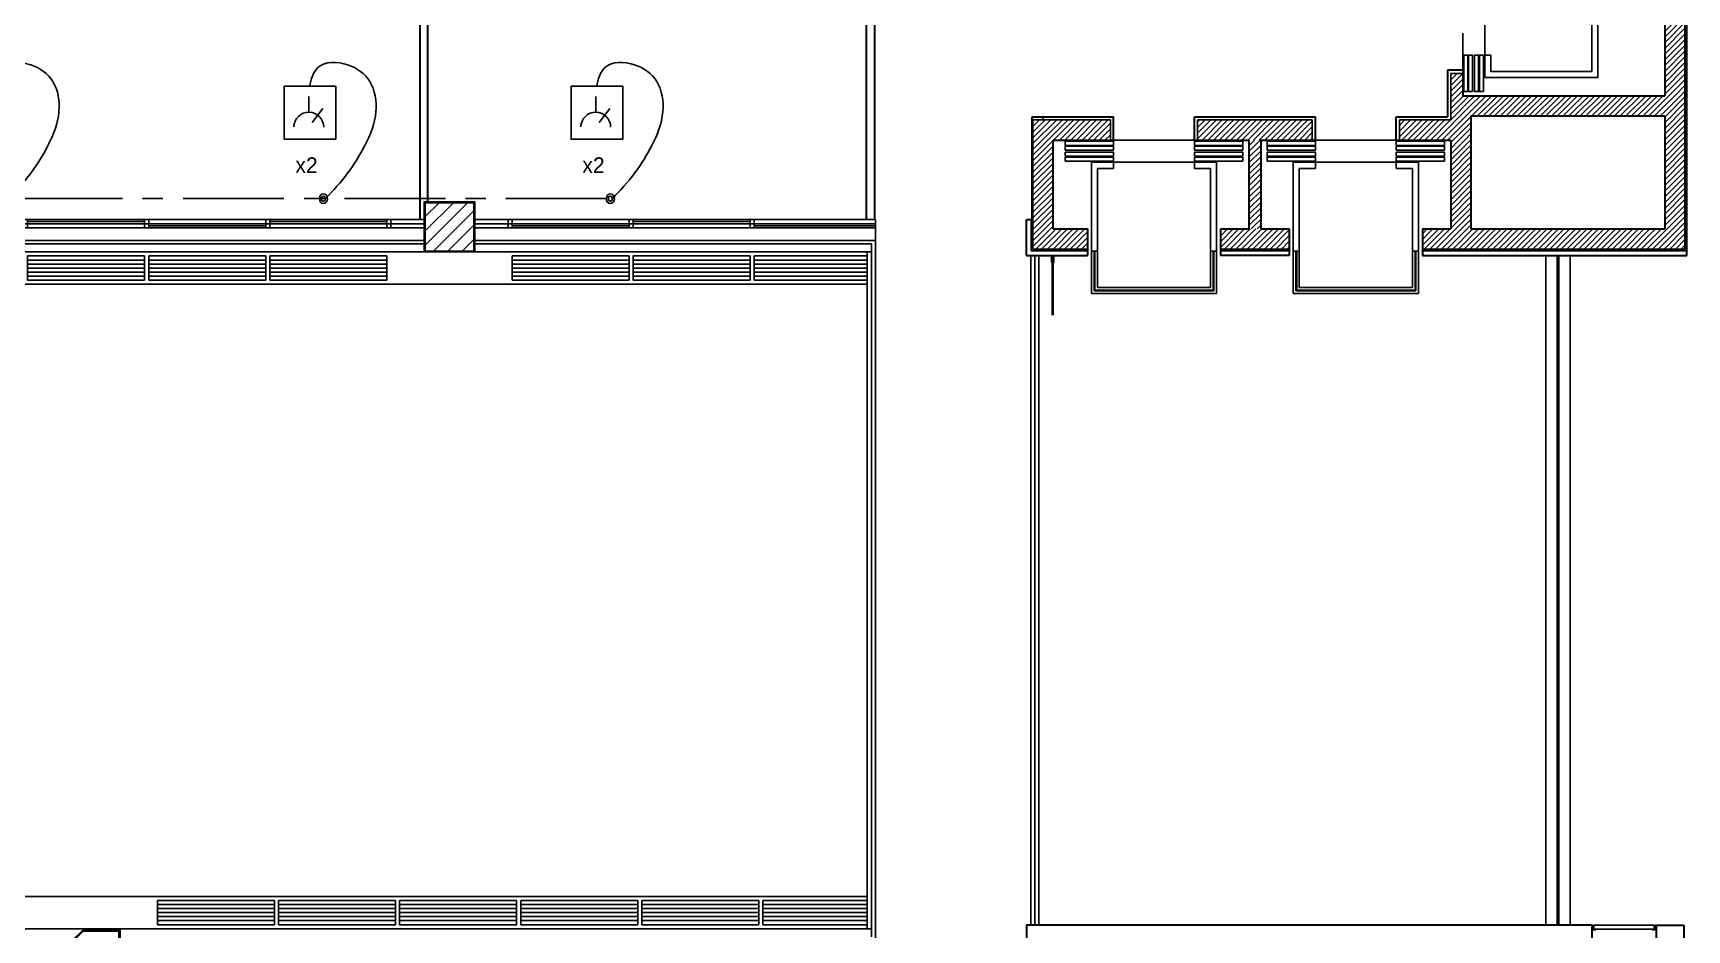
# Model space of a CAD drawing. Extents: x 21.2 to 81.9, y 10.7 to 70.
# Drawn here: x 61.37 to 81.85, y 43.53 to 54.64 of the extents above; entities that cross this region are included whole.
import ezdxf

# ---------------------------------------------------------------- set-up
doc = ezdxf.new("R2010")
doc.units = 0
doc.header["$MEASUREMENT"] = 0
doc.linetypes.add('Center', pattern=[2, 1.25, -0.25, 0.25, -0.25])
for name, color, linetype in [('1st floor plan$0$1F', 15, 'Continuous'), ('1st floor plan$0$1FIN', 15, 'Continuous'), ('1st floor plan$0$2F', 7, 'Continuous'), ('1st floor plan$0$2FIN', 7, 'Continuous'), ('1st floor plan$0$CAIX', 52, 'Continuous'), ('1st floor plan$0$ESTR', 92, 'Continuous'), ('1st floor plan$0$Hatch', 15, 'Continuous'), ('1st floor plan$0$Pillars', 30, 'Continuous'), ('Xref_Plan', 7, 'Continuous')]:
    doc.layers.add(name, color=color, linetype=linetype)
for name, color, linetype, lineweight in [('1st floor plan$0$Interior Walls', 7, 'Continuous', 30), ('1st floor plan$0$Partitions', 7, 'Continuous', 30), ('Connections', 7, 'Continuous', 25), ('Devices', 5, 'Continuous', 25), ('Wiring', 7, 'Continuous', 25)]:
    doc.layers.add(name, color=color, linetype=linetype, lineweight=lineweight)

# ---------------------------------------------------------------- blocks, each defined once
blk = doc.blocks.new('Bola')
at = {"layer": 'Connections', "color": 7, "linetype": 'Continuous', "const_width": 0.2}
blk.add_lwpolyline([(-0.1, 0, 1), (0.1, 0, 1)], format="xyb", close=True, dxfattribs=at)
at = {"layer": 'Connections', "color": 7, "linetype": 'Continuous'}
blk.add_circle((0, 0), 0.2, dxfattribs=at)
blk = doc.blocks.new('R1')
at = {"color": 0, "linetype": 'ByBlock', "lineweight": -2}
for p, q in [((-0.184, 1.07), (-0.184, 1.264)), ((-0.145, 0.944), (-0.013, 1.117))]:
    blk.add_line(p, q, dxfattribs=at)
blk.add_lwpolyline([(-0.491, 1.392), (0.147, 1.392), (0.147, 0.736), (-0.491, 0.736)], close=True, dxfattribs=at)
blk.add_arc((-0.186, 0.886), 0.184, 359.2185, 179.2185, dxfattribs=at)
at = {"color": 0, "linetype": 'ByBlock', "lineweight": -2, "start_tangent": (0.685424, 0.728144), "end_tangent": (-0.106772, -0.994284)}
blk.add_spline([(0.02, -0.001), (0.295, 0.315), (0.508, 0.657), (0.645, 1.076), (0.568, 1.452), (0.295, 1.657), (-0.073, 1.623), (-0.172, 1.392)], degree=3, dxfattribs=at)
at = {"layer": 'Devices', "linetype": 'ByBlock', "lineweight": -2, "xscale": -0.2510903654909363, "yscale": 0.2989553822111439, "zscale": 0.2510903654909365, "rotation": 359.2184524543058}
blk.add_blockref('Bola', (-0.005, 0), dxfattribs=at)
at = {"color": 0, "linetype": 'ByBlock', "lineweight": -2}
blk.add_text('x2', height=0.1944, rotation=359.2185, dxfattribs=at).set_placement((-0.353, 0.32))
blk = doc.blocks.new('*X21')
at = {"color": 0, "linetype": 'ByBlock'}
for p, q in [((1.136, 6.863), (1.329, 7.057)), ((1.136, 6.934), (1.259, 7.057)), ((1.136, 7.005), (1.188, 7.057)), ((1.136, 6.792), (1.386, 7.042)), ((1.136, 6.722), (1.386, 6.972)), ((1.136, 6.651), (1.386, 6.901)), ((1.136, 6.58), (1.386, 6.83)), ((1.136, 6.51), (1.386, 6.76)), ((1.136, 6.439), (1.386, 6.689)), ((1.136, 6.368), (1.386, 6.618)), ((1.136, 6.297), (1.386, 6.547)), ((1.136, 6.227), (1.386, 6.477)), ((1.136, 6.156), (1.386, 6.406)), ((1.136, 6.085), (1.386, 6.335)), ((1.136, 6.015), (1.386, 6.265)), ((1.136, 5.944), (1.386, 6.194)), ((1.136, 5.873), (1.386, 6.123)), ((1.136, 5.803), (1.386, 6.053)), ((1.136, 5.732), (1.386, 5.982)), ((1.136, 5.661), (1.386, 5.911)), ((1.136, 5.59), (1.386, 5.84)), ((1.136, 5.52), (1.386, 5.77)), ((1.136, 5.449), (1.386, 5.699)), ((1.136, 5.378), (1.386, 5.628)), ((1.136, 5.308), (1.386, 5.558)), ((1.136, 5.237), (1.386, 5.487)), ((1.136, 5.166), (1.386, 5.416)), ((1.197, 5.157), (1.386, 5.345)), ((1.268, 5.157), (1.386, 5.275)), ((1.339, 5.157), (1.386, 5.204))]:
    blk.add_line(p, q, dxfattribs=at)
blk = doc.blocks.new('*X23')
at = {"color": 0, "linetype": 'ByBlock'}
for p, q in [((-1.514, 6.264), (-1.271, 6.507)), ((-1.514, 6.334), (-1.342, 6.507)), ((-1.514, 6.405), (-1.413, 6.507)), ((-1.514, 6.476), (-1.483, 6.507)), ((-1.514, 6.193), (-1.264, 6.443)), ((-1.514, 6.122), (-1.264, 6.372)), ((-1.514, 6.052), (-1.264, 6.302)), ((-1.514, 5.981), (-1.264, 6.231)), ((-1.514, 5.91), (-1.264, 6.16)), ((-1.514, 5.84), (-1.264, 6.09)), ((-1.514, 5.769), (-1.264, 6.019)), ((-1.514, 5.698), (-1.264, 5.948)), ((-1.514, 5.627), (-1.264, 5.877)), ((-1.514, 5.557), (-1.264, 5.807)), ((-1.514, 5.486), (-1.264, 5.736)), ((-1.514, 5.415), (-1.264, 5.665)), ((-1.452, 5.407), (-1.264, 5.595)), ((-1.381, 5.407), (-1.264, 5.524)), ((-1.311, 5.407), (-1.264, 5.453))]:
    blk.add_line(p, q, dxfattribs=at)
blk = doc.blocks.new('*X50')
at = {"color": 0}
for p, q in [((53.905, -6.131), (54.117, -6.131)), ((53.955, -6.081), (54.167, -6.081)), ((54.005, -6.031), (54.203, -6.031)), ((54.055, -5.981), (54.153, -5.981)), ((53.705, -6.331), (53.917, -6.331)), ((53.755, -6.281), (53.967, -6.281)), ((53.805, -6.231), (54.017, -6.231)), ((53.855, -6.181), (54.067, -6.181)), ((53.505, -6.531), (53.717, -6.531)), ((53.555, -6.481), (53.767, -6.481)), ((53.605, -6.431), (53.817, -6.431)), ((53.655, -6.381), (53.867, -6.381)), ((53.347, -6.731), (53.382, -6.731)), ((53.355, -6.681), (53.567, -6.681)), ((53.382, -6.731), (53.517, -6.731)), ((53.405, -6.631), (53.617, -6.631)), ((53.455, -6.581), (53.667, -6.581)), ((53.397, -6.781), (53.432, -6.781)), ((53.432, -6.781), (53.467, -6.781))]:
    blk.add_line(p, q, dxfattribs=at)
blk = doc.blocks.new('*X26')
at = {"color": 0, "linetype": 'ByBlock'}
for p, q in [((-6.689, 6.321), (-6.254, 6.757)), ((-6.689, 6.392), (-6.324, 6.757)), ((-6.689, 6.463), (-6.395, 6.757)), ((-6.689, 6.533), (-6.466, 6.757)), ((-6.689, 6.604), (-6.537, 6.757)), ((-6.689, 6.675), (-6.607, 6.757)), ((-6.689, 6.746), (-6.678, 6.757)), ((-6.433, 6.507), (-6.183, 6.757)), ((-6.362, 6.507), (-6.112, 6.757)), ((-6.292, 6.507), (-6.042, 6.757)), ((-6.221, 6.507), (-5.971, 6.757)), ((-6.15, 6.507), (-5.9, 6.757)), ((-6.08, 6.507), (-5.83, 6.757)), ((-6.009, 6.507), (-5.759, 6.757)), ((-5.938, 6.507), (-5.729, 6.716)), ((-5.867, 6.507), (-5.729, 6.645)), ((-5.797, 6.507), (-5.729, 6.574)), ((-4.649, 6.523), (-4.415, 6.757)), ((-4.649, 6.594), (-4.486, 6.757)), ((-4.649, 6.664), (-4.557, 6.757)), ((-4.649, 6.735), (-4.627, 6.757)), ((-4.595, 6.507), (-4.345, 6.757)), ((-4.524, 6.507), (-4.274, 6.757)), ((-4.453, 6.507), (-4.203, 6.757)), ((-4.382, 6.507), (-4.132, 6.757)), ((-4.312, 6.507), (-4.062, 6.757)), ((-4.241, 6.507), (-3.991, 6.757)), ((-4.17, 6.507), (-3.92, 6.757)), ((-4.1, 6.507), (-3.85, 6.757)), ((-4.029, 6.507), (-3.779, 6.757)), ((-3.958, 6.507), (-3.708, 6.757)), ((-3.887, 6.507), (-3.637, 6.757)), ((-3.817, 6.507), (-3.567, 6.757)), ((-3.746, 6.507), (-3.496, 6.757)), ((-3.675, 6.507), (-3.425, 6.757)), ((-3.605, 6.507), (-3.355, 6.757)), ((-3.534, 6.507), (-3.284, 6.757)), ((-3.463, 6.507), (-3.229, 6.741)), ((-3.392, 6.507), (-3.229, 6.67)), ((-3.322, 6.507), (-3.229, 6.599)), ((-6.689, 6.251), (-6.439, 6.501)), ((-6.689, 6.18), (-6.439, 6.43)), ((-6.689, 6.109), (-6.439, 6.359)), ((-3.251, 6.507), (-3.229, 6.529)), ((-6.689, 6.039), (-6.439, 6.289)), ((-6.689, 5.968), (-6.439, 6.218)), ((-6.689, 5.897), (-6.439, 6.147)), ((-6.689, 5.826), (-6.439, 6.076)), ((-6.689, 5.756), (-6.439, 6.006)), ((-6.689, 5.685), (-6.439, 5.935)), ((-6.689, 5.614), (-6.439, 5.864)), ((-6.689, 5.544), (-6.439, 5.794)), ((-6.689, 5.473), (-6.439, 5.723)), ((-6.689, 5.402), (-6.439, 5.652)), ((-6.689, 5.331), (-6.439, 5.581)), ((-6.689, 5.261), (-6.439, 5.511)), ((-6.689, 5.19), (-6.439, 5.44)), ((-6.652, 5.157), (-6.402, 5.407)), ((-6.581, 5.157), (-6.331, 5.407)), ((-6.51, 5.157), (-6.26, 5.407)), ((-6.44, 5.157), (-6.19, 5.407)), ((-6.369, 5.157), (-6.119, 5.407)), ((-6.298, 5.157), (-6.048, 5.407)), ((-6.227, 5.157), (-6.014, 5.37)), ((-4.364, 5.394), (-4.351, 5.407)), ((-4.364, 5.323), (-4.28, 5.407)), ((-4.364, 5.252), (-4.21, 5.407)), ((-4.364, 5.182), (-4.139, 5.407)), ((-4.318, 5.157), (-4.068, 5.407)), ((-4.248, 5.157), (-3.998, 5.407)), ((-4.177, 5.157), (-3.927, 5.407)), ((-4.106, 5.157), (-3.856, 5.407)), ((-4.035, 5.157), (-3.785, 5.407)), ((-3.965, 5.157), (-3.715, 5.407)), ((-3.894, 5.157), (-3.644, 5.407)), ((-3.823, 5.157), (-3.573, 5.407)), ((-3.753, 5.157), (-3.514, 5.395)), ((-6.157, 5.157), (-6.014, 5.299)), ((-6.086, 5.157), (-6.014, 5.229)), ((-6.015, 5.157), (-6.014, 5.158)), ((-3.682, 5.157), (-3.514, 5.324)), ((-3.611, 5.157), (-3.514, 5.254)), ((-3.54, 5.157), (-3.514, 5.183))]:
    blk.add_line(p, q, dxfattribs=at)
blk = doc.blocks.new('1st floor plan$0$P4')
at = {"layer": '1st floor plan$0$Hatch'}
h = blk.add_hatch(dxfattribs=at)
h.set_pattern_fill('ANSI31', color=256, angle=45, style=0)
h.set_pattern_definition([(90, (-42.26722, -42.72792), (-0.125, 3e-17), [])])
h.paths.add_polyline_path([(0.424, 0), (0.124, 0.3), (-0.3, 0.3), (-0.3, 0), (-0.3, -0.124), (-0.124, -0.3), (0, -0.424), (0.212, -0.212)])
at = {"layer": '1st floor plan$0$Partitions'}
blk.add_lwpolyline([(-0.31, -0.128), (-0.31, 0), (-0.31, 0.31), (0.129, 0.31), (0.438, 0), (0.219, -0.219), (0, -0.438), (-0.131, -0.307)], close=True, dxfattribs=at)
at = {"layer": '1st floor plan$0$Pillars'}
blk.add_lwpolyline([(-0.3, -0.124), (-0.3, 0), (-0.3, 0.3), (0.124, 0.3), (0.424, 0), (0.212, -0.212), (0, -0.424), (-0.124, -0.3)], close=True, dxfattribs=at)
blk = doc.blocks.new('1st floor plan$0$J3')
at = {"color": 0}
for p, q in [((0, 0.4), (-6.88, 0.4)), ((0, 0.35), (-6.88, 0.35)), ((0, 0.3), (-6.88, 0.3)), ((-6.465, 0.3), (-6.465, 0.4)), ((-6.415, 0.3), (-6.415, 0.4)), ((-4.965, 0.3), (-4.965, 0.4)), ((-4.915, 0.3), (-4.915, 0.4)), ((-3.465, 0.3), (-3.465, 0.4)), ((-3.415, 0.3), (-3.415, 0.4)), ((-1.965, 0.3), (-1.965, 0.4)), ((-1.915, 0.3), (-1.915, 0.4)), ((-0.465, 0.3), (-0.465, 0.4)), ((-0.415, 0.3), (-0.415, 0.4))]:
    blk.add_line(p, q, dxfattribs=at)
at = {"color": 15}
for p, q in [((-4.965, 0.325), (-6.415, 0.325)), ((-3.465, 0.375), (-4.915, 0.375)), ((-1.965, 0.325), (-3.415, 0.325)), ((-0.465, 0.375), (-1.915, 0.375))]:
    blk.add_line(p, q, dxfattribs=at)
at = {"layer": '1st floor plan$0$1F'}
for p, q in [((-6.415, -0.05), (-6.415, -0.35)), ((-4.965, -0.05), (-6.415, -0.05)), ((-4.965, -0.1), (-6.415, -0.1)), ((-4.965, -0.15), (-6.415, -0.15)), ((-4.965, -0.2), (-6.415, -0.2)), ((-4.965, -0.05), (-4.965, -0.35)), ((-3.465, -0.05), (-4.915, -0.05)), ((-4.915, -0.05), (-4.915, -0.35)), ((-3.465, -0.1), (-4.915, -0.1)), ((-3.465, -0.15), (-4.915, -0.15)), ((-3.465, -0.2), (-4.915, -0.2)), ((-3.465, -0.05), (-3.465, -0.35)), ((-1.965, -0.05), (-3.415, -0.05)), ((-3.415, -0.05), (-3.415, -0.35)), ((-1.965, -0.1), (-3.415, -0.1)), ((-1.965, -0.15), (-3.415, -0.15)), ((-1.965, -0.2), (-3.415, -0.2)), ((-1.965, -0.05), (-1.965, -0.35)), ((-0.465, -0.05), (-1.915, -0.05)), ((-1.915, -0.05), (-1.915, -0.35)), ((-0.465, -0.1), (-1.915, -0.1)), ((-0.465, -0.15), (-1.915, -0.15)), ((-0.465, -0.2), (-1.915, -0.2)), ((-0.465, -0.05), (-0.465, -0.35)), ((-4.965, -0.25), (-6.415, -0.25)), ((-4.965, -0.3), (-6.415, -0.3)), ((-6.415, -0.35), (-4.965, -0.35)), ((-3.465, -0.25), (-4.915, -0.25)), ((-3.465, -0.3), (-4.915, -0.3)), ((-4.915, -0.35), (-3.465, -0.35)), ((-1.965, -0.25), (-3.415, -0.25)), ((-1.965, -0.3), (-3.415, -0.3)), ((-3.415, -0.35), (-1.965, -0.35)), ((-0.465, -0.25), (-1.915, -0.25)), ((-0.465, -0.3), (-1.915, -0.3)), ((-1.915, -0.35), (-0.465, -0.35))]:
    blk.add_line(p, q, dxfattribs=at)
at = {"layer": '1st floor plan$0$2F'}
for p, q in [((0, 0.14), (-6.88, 0.14)), ((0, 0.1), (-6.88, 0.1)), ((0, 0), (-6.88, 0))]:
    blk.add_line(p, q, dxfattribs=at)
blk = doc.blocks.new('1st floor plan$0$P2')
at = {"layer": '1st floor plan$0$Hatch'}
h = blk.add_hatch(dxfattribs=at)
h.set_pattern_fill('ANSI31', color=256, style=0)
h.set_pattern_definition([(45, (-41.75321, -29.09718), (-0.08838835, 0.08838835), [])])
h.paths.add_polyline_path([(-0.3, 0.3), (-0.3, -0.3), (0.3, -0.3), (0.3, 0.3)])
at = {"layer": '1st floor plan$0$Pillars'}
blk.add_lwpolyline([(-0.3, -0.3), (0.3, -0.3), (0.3, 0.3), (-0.3, 0.3)], close=True, dxfattribs=at)
blk = doc.blocks.new('1st floor plan$0$P5')
at = {"layer": '1st floor plan$0$Partitions'}
blk.add_lwpolyline([(-0.31, -0.31), (-0.31, 0.31), (0.31, 0.31), (0.31, -0.31)], close=True, dxfattribs=at)
at = {"layer": '1st floor plan$0$Interior Walls'}
blk.add_blockref('1st floor plan$0$P2', (0, 0), dxfattribs=at)
blk = doc.blocks.new('*X22')
at = {"color": 0, "linetype": 'ByBlock'}
for p, q in [((-1.864, 5.207), (-1.664, 5.407)), ((-1.864, 5.277), (-1.735, 5.407)), ((-1.864, 5.348), (-1.805, 5.407)), ((-1.843, 5.157), (-1.593, 5.407)), ((-1.773, 5.157), (-1.523, 5.407)), ((-1.702, 5.157), (-1.452, 5.407)), ((-1.631, 5.157), (-1.381, 5.407)), ((-1.561, 5.157), (-1.311, 5.407)), ((-1.49, 5.157), (-1.24, 5.407)), ((-1.419, 5.157), (-1.169, 5.407)), ((-1.348, 5.157), (-1.098, 5.407)), ((-1.278, 5.157), (-1.028, 5.407)), ((-1.207, 5.157), (-0.957, 5.407)), ((-1.136, 5.157), (-0.886, 5.407)), ((-1.066, 5.157), (-0.816, 5.407)), ((-0.995, 5.157), (-0.745, 5.407)), ((-0.924, 5.157), (-0.674, 5.407)), ((-0.853, 5.157), (-0.603, 5.407)), ((-0.783, 5.157), (-0.533, 5.407)), ((-0.712, 5.157), (-0.462, 5.407)), ((-0.641, 5.157), (-0.391, 5.407)), ((-0.571, 5.157), (-0.321, 5.407)), ((-0.5, 5.157), (-0.25, 5.407)), ((-0.429, 5.157), (-0.179, 5.407)), ((-0.358, 5.157), (-0.108, 5.407)), ((-0.288, 5.157), (-0.038, 5.407)), ((-0.217, 5.157), (0.033, 5.407)), ((-0.146, 5.157), (0.104, 5.407)), ((-0.076, 5.157), (0.174, 5.407)), ((-0.005, 5.157), (0.245, 5.407)), ((0.066, 5.157), (0.316, 5.407)), ((0.137, 5.157), (0.387, 5.407)), ((0.207, 5.157), (0.457, 5.407)), ((0.278, 5.157), (0.528, 5.407)), ((0.349, 5.157), (0.599, 5.407)), ((0.419, 5.157), (0.669, 5.407)), ((0.49, 5.157), (0.74, 5.407)), ((0.561, 5.157), (0.811, 5.407)), ((0.632, 5.157), (0.882, 5.407)), ((0.702, 5.157), (0.952, 5.407)), ((0.773, 5.157), (1.023, 5.407)), ((0.844, 5.157), (1.094, 5.407)), ((0.914, 5.157), (1.136, 5.378)), ((0.985, 5.157), (1.136, 5.308)), ((1.056, 5.157), (1.136, 5.237)), ((1.126, 5.157), (1.136, 5.166))]:
    blk.add_line(p, q, dxfattribs=at)
blk = doc.blocks.new('*X25')
at = {"color": 0, "linetype": 'ByBlock'}
for p, q in [((-1.264, 6.867), (-1.075, 7.057)), ((-1.264, 6.938), (-1.145, 7.057)), ((-1.264, 7.009), (-1.216, 7.057)), ((-1.254, 6.807), (-1.004, 7.057)), ((-1.183, 6.807), (-0.933, 7.057)), ((-1.113, 6.807), (-0.863, 7.057)), ((-1.042, 6.807), (-0.792, 7.057)), ((-0.971, 6.807), (-0.721, 7.057)), ((-0.9, 6.807), (-0.65, 7.057)), ((-0.83, 6.807), (-0.58, 7.057)), ((-0.759, 6.807), (-0.509, 7.057)), ((-0.688, 6.807), (-0.438, 7.057)), ((-0.618, 6.807), (-0.368, 7.057)), ((-0.547, 6.807), (-0.297, 7.057)), ((-0.476, 6.807), (-0.226, 7.057)), ((-0.405, 6.807), (-0.155, 7.057)), ((-0.335, 6.807), (-0.085, 7.057)), ((-0.264, 6.807), (-0.014, 7.057)), ((-0.193, 6.807), (0.057, 7.057)), ((-0.123, 6.807), (0.127, 7.057)), ((-0.052, 6.807), (0.198, 7.057)), ((0.019, 6.807), (0.269, 7.057)), ((0.089, 6.807), (0.339, 7.057)), ((0.16, 6.807), (0.41, 7.057)), ((0.231, 6.807), (0.481, 7.057)), ((0.302, 6.807), (0.552, 7.057)), ((0.372, 6.807), (0.622, 7.057)), ((0.443, 6.807), (0.693, 7.057)), ((0.514, 6.807), (0.764, 7.057)), ((0.584, 6.807), (0.834, 7.057)), ((0.655, 6.807), (0.905, 7.057)), ((0.726, 6.807), (0.976, 7.057)), ((0.797, 6.807), (1.047, 7.057)), ((0.867, 6.807), (1.117, 7.057)), ((0.938, 6.807), (1.136, 7.005)), ((1.009, 6.807), (1.136, 6.934)), ((1.079, 6.807), (1.136, 6.863))]:
    blk.add_line(p, q, dxfattribs=at)
blk = doc.blocks.new('*X24')
at = {"color": 0, "linetype": 'ByBlock'}
for p, q in [((-1.514, 7.183), (-1.365, 7.332)), ((-1.514, 7.254), (-1.436, 7.332)), ((-1.514, 7.324), (-1.507, 7.332)), ((-1.514, 7.112), (-1.364, 7.262)), ((-1.514, 7.042), (-1.364, 7.192)), ((-1.514, 6.971), (-1.364, 7.121)), ((-1.514, 6.9), (-1.358, 7.057)), ((-1.514, 6.829), (-1.287, 7.057)), ((-1.514, 6.759), (-1.264, 7.009)), ((-1.695, 6.507), (-1.264, 6.938)), ((-1.625, 6.507), (-1.264, 6.867)), ((-1.554, 6.507), (-1.264, 6.797)), ((-2.149, 6.548), (-1.94, 6.757)), ((-2.149, 6.619), (-2.011, 6.757)), ((-2.149, 6.689), (-2.082, 6.757)), ((-2.12, 6.507), (-1.87, 6.757)), ((-2.049, 6.507), (-1.799, 6.757)), ((-1.978, 6.507), (-1.728, 6.757)), ((-1.908, 6.507), (-1.658, 6.757)), ((-1.837, 6.507), (-1.587, 6.757)), ((-1.766, 6.507), (-1.516, 6.757)), ((-1.483, 6.507), (-1.264, 6.726)), ((-1.413, 6.507), (-1.264, 6.655)), ((-1.342, 6.507), (-1.264, 6.584)), ((-1.271, 6.507), (-1.264, 6.514))]:
    blk.add_line(p, q, dxfattribs=at)
blk = doc.blocks.new('*X20')
at = {"color": 0, "linetype": 'ByBlock'}
for p, q in [((1.136, 8.914), (1.339, 9.117)), ((1.136, 8.984), (1.268, 9.117)), ((1.136, 9.055), (1.197, 9.117)), ((1.136, 8.843), (1.386, 9.093)), ((1.136, 8.772), (1.386, 9.022)), ((1.136, 8.702), (1.386, 8.952)), ((1.136, 8.631), (1.386, 8.881)), ((1.136, 8.56), (1.386, 8.81)), ((1.136, 8.49), (1.386, 8.74)), ((1.136, 8.419), (1.386, 8.669)), ((1.136, 8.348), (1.386, 8.598)), ((1.136, 8.277), (1.386, 8.527)), ((1.136, 8.207), (1.386, 8.457)), ((1.136, 8.136), (1.386, 8.386)), ((1.136, 8.065), (1.386, 8.315)), ((1.136, 7.995), (1.386, 8.245)), ((1.136, 7.924), (1.386, 8.174)), ((1.136, 7.853), (1.386, 8.103)), ((1.136, 7.782), (1.386, 8.032)), ((1.136, 7.712), (1.386, 7.962)), ((1.136, 7.641), (1.386, 7.891)), ((1.136, 7.57), (1.386, 7.82)), ((1.136, 7.5), (1.386, 7.75)), ((1.136, 7.429), (1.386, 7.679)), ((1.136, 7.358), (1.386, 7.608)), ((1.136, 7.287), (1.386, 7.537)), ((1.136, 7.217), (1.386, 7.467)), ((1.136, 7.146), (1.386, 7.396)), ((1.136, 7.075), (1.386, 7.325)), ((1.188, 7.057), (1.386, 7.255)), ((1.259, 7.057), (1.386, 7.184)), ((1.329, 7.057), (1.386, 7.113))]:
    blk.add_line(p, q, dxfattribs=at)
blk = doc.blocks.new('1st floor plan')
at = {"layer": '1st floor plan$0$1F'}
for p, q in [((36.326, 43.947), (71.701, 43.947)), ((64.358, 43.897), (62.908, 43.897)), ((62.908, 43.597), (62.908, 43.897)), ((62.908, 43.847), (64.358, 43.847)), ((64.358, 43.597), (64.358, 43.897)), ((65.858, 43.897), (64.408, 43.897)), ((64.408, 43.597), (64.408, 43.897)), ((64.408, 43.847), (65.858, 43.847)), ((65.858, 43.597), (65.858, 43.897)), ((67.358, 43.897), (65.908, 43.897)), ((65.908, 43.597), (65.908, 43.897)), ((65.908, 43.847), (67.358, 43.847)), ((67.358, 43.597), (67.358, 43.897)), ((68.858, 43.897), (67.408, 43.897)), ((67.408, 43.597), (67.408, 43.897)), ((67.408, 43.847), (68.858, 43.847)), ((68.858, 43.597), (68.858, 43.897)), ((70.358, 43.897), (68.908, 43.897)), ((68.908, 43.597), (68.908, 43.897)), ((68.908, 43.847), (70.358, 43.847)), ((70.358, 43.597), (70.358, 43.897)), ((71.701, 43.897), (70.408, 43.897)), ((70.408, 43.597), (70.408, 43.897)), ((70.408, 43.847), (71.701, 43.847)), ((62.908, 43.797), (64.358, 43.797)), ((62.908, 43.747), (64.358, 43.747)), ((62.908, 43.697), (64.358, 43.697)), ((62.908, 43.647), (64.358, 43.647)), ((64.408, 43.797), (65.858, 43.797)), ((64.408, 43.747), (65.858, 43.747)), ((64.408, 43.697), (65.858, 43.697)), ((64.408, 43.647), (65.858, 43.647)), ((65.908, 43.797), (67.358, 43.797)), ((65.908, 43.747), (67.358, 43.747)), ((65.908, 43.697), (67.358, 43.697)), ((65.908, 43.647), (67.358, 43.647)), ((67.408, 43.797), (68.858, 43.797)), ((67.408, 43.747), (68.858, 43.747)), ((67.408, 43.697), (68.858, 43.697)), ((67.408, 43.647), (68.858, 43.647)), ((68.908, 43.797), (70.358, 43.797)), ((68.908, 43.747), (70.358, 43.747)), ((68.908, 43.697), (70.358, 43.697)), ((68.908, 43.647), (70.358, 43.647)), ((70.408, 43.797), (71.701, 43.797)), ((70.408, 43.747), (71.701, 43.747)), ((70.408, 43.697), (71.701, 43.697)), ((70.408, 43.647), (71.701, 43.647)), ((41.048, 43.547), (62.005, 43.547)), ((62.908, 43.597), (64.358, 43.597)), ((64.408, 43.597), (65.858, 43.597)), ((65.908, 43.597), (67.358, 43.597)), ((67.408, 43.597), (68.858, 43.597)), ((68.908, 43.597), (70.358, 43.597)), ((70.408, 43.597), (71.701, 43.597))]:
    blk.add_line(p, q, dxfattribs=at)
at = {"layer": '1st floor plan$0$1FIN'}
for p, q in [((74.151, 53.247), (74.151, 53.297)), ((74.151, 53.297), (74.751, 53.297)), ((74.751, 53.297), (74.751, 53.247)), ((75.751, 53.297), (75.751, 53.247)), ((76.351, 53.297), (75.751, 53.297)), ((76.351, 53.247), (76.351, 53.297)), ((76.651, 53.247), (76.651, 53.297)), ((76.651, 53.297), (77.251, 53.297)), ((77.251, 53.297), (77.251, 53.247)), ((78.251, 53.297), (78.251, 53.247)), ((78.851, 53.297), (78.251, 53.297)), ((78.851, 53.247), (78.851, 53.297)), ((74.751, 53.247), (74.151, 53.247)), ((74.151, 53.187), (74.151, 53.237)), ((74.151, 53.237), (74.751, 53.237)), ((74.751, 53.187), (74.151, 53.187)), ((74.151, 53.112), (74.151, 53.162)), ((74.151, 53.162), (74.751, 53.162)), ((74.751, 53.112), (74.151, 53.112)), ((74.151, 53.052), (74.151, 53.102)), ((74.151, 53.102), (74.751, 53.102)), ((74.751, 53.052), (74.151, 53.052)), ((74.751, 53.237), (74.751, 53.187)), ((74.751, 53.162), (74.751, 53.112)), ((74.751, 53.102), (74.751, 53.052)), ((75.751, 53.247), (76.351, 53.247)), ((75.751, 53.237), (75.751, 53.187)), ((76.351, 53.237), (75.751, 53.237)), ((75.751, 53.187), (76.351, 53.187)), ((75.751, 53.162), (75.751, 53.112)), ((76.351, 53.162), (75.751, 53.162)), ((75.751, 53.112), (76.351, 53.112)), ((75.751, 53.102), (75.751, 53.052)), ((76.351, 53.102), (75.751, 53.102)), ((75.751, 53.052), (76.351, 53.052)), ((76.351, 53.187), (76.351, 53.237)), ((76.351, 53.112), (76.351, 53.162)), ((76.351, 53.052), (76.351, 53.102)), ((77.251, 53.247), (76.651, 53.247)), ((76.651, 53.237), (77.251, 53.237)), ((76.651, 53.187), (76.651, 53.237)), ((77.251, 53.187), (76.651, 53.187)), ((76.651, 53.162), (77.251, 53.162)), ((76.651, 53.112), (76.651, 53.162)), ((77.251, 53.112), (76.651, 53.112)), ((76.651, 53.102), (77.251, 53.102)), ((76.651, 53.052), (76.651, 53.102)), ((77.251, 53.052), (76.651, 53.052)), ((77.251, 53.237), (77.251, 53.187)), ((77.251, 53.162), (77.251, 53.112)), ((77.251, 53.102), (77.251, 53.052)), ((78.251, 53.247), (78.851, 53.247)), ((78.251, 53.237), (78.251, 53.187)), ((78.851, 53.237), (78.251, 53.237)), ((78.251, 53.187), (78.851, 53.187)), ((78.251, 53.162), (78.251, 53.112)), ((78.851, 53.162), (78.251, 53.162)), ((78.251, 53.112), (78.851, 53.112)), ((78.251, 53.102), (78.251, 53.052)), ((78.851, 53.102), (78.251, 53.102)), ((78.251, 53.052), (78.851, 53.052)), ((78.851, 53.187), (78.851, 53.237)), ((78.851, 53.112), (78.851, 53.162)), ((78.851, 53.052), (78.851, 53.102)), ((68.751, 51.877), (67.301, 51.877)), ((67.301, 51.877), (67.301, 51.577)), ((68.751, 51.827), (67.301, 51.827)), ((68.751, 51.877), (68.751, 51.577)), ((70.251, 51.877), (68.801, 51.877)), ((68.801, 51.877), (68.801, 51.577)), ((70.251, 51.827), (68.801, 51.827)), ((70.251, 51.877), (70.251, 51.577)), ((71.701, 51.877), (70.301, 51.877)), ((70.301, 51.877), (70.301, 51.577)), ((71.701, 51.827), (70.301, 51.827)), ((74.509, 51.445), (74.509, 51.937)), ((74.519, 51.455), (74.519, 51.937)), ((75.984, 51.937), (75.984, 51.455)), ((75.994, 51.937), (75.994, 51.445)), ((77.009, 51.445), (77.009, 51.937)), ((77.019, 51.455), (77.019, 51.937)), ((78.484, 51.937), (78.484, 51.455)), ((78.494, 51.937), (78.494, 51.445)), ((68.751, 51.777), (67.301, 51.777)), ((68.751, 51.727), (67.301, 51.727)), ((68.751, 51.677), (67.301, 51.677)), ((68.751, 51.627), (67.301, 51.627)), ((70.251, 51.777), (68.801, 51.777)), ((70.251, 51.727), (68.801, 51.727)), ((70.251, 51.677), (68.801, 51.677)), ((70.251, 51.627), (68.801, 51.627)), ((71.701, 51.777), (70.301, 51.777)), ((71.701, 51.727), (70.301, 51.727)), ((71.701, 51.677), (70.301, 51.677)), ((71.701, 51.627), (70.301, 51.627)), ((67.301, 51.577), (68.751, 51.577)), ((68.801, 51.577), (70.251, 51.577)), ((70.301, 51.577), (71.701, 51.577)), ((75.994, 51.445), (74.509, 51.445)), ((75.984, 51.455), (74.519, 51.455)), ((78.494, 51.445), (77.009, 51.445)), ((78.484, 51.455), (77.019, 51.455)), ((80.677, 43.532), (80.677, 43.592)), ((80.687, 43.592), (80.677, 43.592)), ((80.677, 43.532), (80.722, 43.532)), ((80.687, 43.542), (80.687, 43.592)), ((80.687, 43.542), (80.722, 43.542)), ((81.447, 43.592), (80.697, 43.592)), ((80.697, 43.542), (80.697, 43.592)), ((80.722, 43.532), (80.722, 43.542)), ((81.422, 43.542), (80.722, 43.542)), ((81.422, 43.532), (81.422, 43.542)), ((81.457, 43.542), (81.422, 43.542)), ((81.467, 43.532), (81.422, 43.532)), ((81.447, 43.542), (81.447, 43.592)), ((81.457, 43.592), (81.467, 43.592)), ((81.457, 43.542), (81.457, 43.592)), ((81.467, 43.532), (81.467, 43.592))]:
    blk.add_line(p, q, dxfattribs=at)
at = {"layer": '1st floor plan$0$2F'}
for p, q in [((36.326, 51.527), (71.701, 51.527)), ((62.443, 43.547), (71.751, 43.547))]:
    blk.add_line(p, q, dxfattribs=at)
at = {"layer": '1st floor plan$0$2FIN'}
for p, q in [((79.076, 54.177), (79.076, 54.637)), ((73.751, 53.562), (73.741, 53.562)), ((73.876, 53.562), (73.876, 53.602)), ((74.751, 53.312), (75.751, 53.312)), ((78.251, 53.312), (77.251, 53.312)), ((74.476, 53.037), (76.026, 53.037)), ((74.476, 51.412), (74.476, 53.037)), ((74.551, 52.962), (74.751, 52.962)), ((74.551, 51.487), (74.551, 52.962)), ((74.751, 53.037), (74.751, 52.962)), ((75.751, 53.037), (75.751, 52.962)), ((75.751, 52.962), (75.951, 52.962)), ((75.951, 52.962), (75.951, 51.487)), ((76.026, 53.037), (76.026, 51.412)), ((76.976, 53.037), (78.526, 53.037)), ((76.976, 51.412), (76.976, 53.037)), ((77.051, 51.487), (77.051, 52.962)), ((77.051, 52.962), (77.251, 52.962)), ((77.251, 53.037), (77.251, 52.962)), ((78.251, 53.037), (78.251, 52.962)), ((78.251, 52.962), (78.451, 52.962)), ((78.451, 52.962), (78.451, 51.487)), ((78.526, 53.037), (78.526, 51.412)), ((73.731, 51.942), (73.731, 52.327)), ((73.731, 52.317), (73.751, 52.317)), ((73.741, 52.327), (73.751, 52.327)), ((71.801, 52.067), (66.836, 52.067)), ((71.751, 52.027), (66.836, 52.027)), ((71.751, 52.027), (71.751, 43.447)), ((71.801, 52.227), (71.801, 51.927)), ((71.801, 52.227), (71.801, 51.927)), ((71.751, 51.927), (66.836, 51.927)), ((71.701, 51.927), (71.701, 43.547)), ((71.801, 51.927), (71.801, 43.547)), ((73.726, 51.882), (73.726, 43.592)), ((73.731, 51.942), (74.426, 51.942)), ((73.776, 51.882), (73.776, 43.592)), ((73.826, 51.882), (73.826, 43.592)), ((73.981, 51.872), (73.981, 51.797)), ((73.981, 51.872), (74.011, 51.872)), ((73.991, 51.862), (73.991, 51.146)), ((73.991, 51.862), (74.001, 51.862)), ((74.001, 51.862), (74.001, 51.146)), ((74.011, 51.872), (74.011, 51.797)), ((74.551, 51.937), (74.476, 51.937)), ((76.026, 51.937), (75.951, 51.937)), ((76.926, 51.942), (76.076, 51.942)), ((77.051, 51.937), (76.976, 51.937)), ((78.526, 51.937), (78.451, 51.937)), ((78.576, 51.942), (81.851, 51.942)), ((80.106, 43.592), (80.106, 51.882)), ((80.246, 43.592), (80.246, 51.882)), ((80.266, 43.592), (80.266, 51.882)), ((80.406, 43.592), (80.406, 51.882)), ((73.973, 51.82), (74.018, 51.82)), ((73.981, 51.797), (73.991, 51.797)), ((74.001, 51.797), (74.011, 51.797)), ((76.026, 51.412), (74.476, 51.412)), ((75.951, 51.487), (74.551, 51.487)), ((78.526, 51.412), (76.976, 51.412)), ((78.451, 51.487), (77.051, 51.487)), ((71.801, 43.247), (71.801, 43.547))]:
    blk.add_line(p, q, dxfattribs=at)
for points in [[(79.347, 54.087), (79.347, 55.187), (80.747, 55.187), (80.747, 54.087), (79.347, 54.087)], [(79.347, 54.362), (79.422, 54.362), (79.422, 54.162), (80.672, 54.162), (80.672, 55.112), (79.422, 55.112), (79.422, 54.912), (79.347, 54.912)], [(79.137, 53.912), (79.087, 53.912), (79.087, 54.362), (79.137, 54.362), (79.137, 53.912)], [(79.197, 53.912), (79.147, 53.912), (79.147, 54.362), (79.197, 54.362), (79.197, 53.912)], [(79.272, 53.912), (79.222, 53.912), (79.222, 54.362), (79.272, 54.362), (79.272, 53.912)], [(79.332, 53.912), (79.282, 53.912), (79.282, 54.362), (79.332, 54.362), (79.332, 53.912)], [(76.651, 53.247), (76.651, 53.297), (77.251, 53.297), (77.251, 53.247), (76.651, 53.247)], [(76.651, 53.187), (76.651, 53.237), (77.251, 53.237), (77.251, 53.187), (76.651, 53.187)], [(76.651, 53.112), (76.651, 53.162), (77.251, 53.162), (77.251, 53.112), (76.651, 53.112)], [(76.651, 53.052), (76.651, 53.102), (77.251, 53.102), (77.251, 53.052), (76.651, 53.052)]]:
    blk.add_lwpolyline(points, dxfattribs=at)
at = {"layer": '1st floor plan$0$CAIX'}
for p, q in [((71.801, 52.327), (66.836, 52.327)), ((71.801, 52.277), (66.836, 52.277)), ((67.251, 52.227), (67.251, 52.327)), ((67.301, 52.227), (67.301, 52.327)), ((68.751, 52.252), (67.301, 52.252)), ((68.751, 52.227), (68.751, 52.327)), ((68.801, 52.227), (68.801, 52.327)), ((70.251, 52.302), (68.801, 52.302)), ((70.251, 52.227), (70.251, 52.327)), ((70.301, 52.227), (70.301, 52.327)), ((71.801, 52.252), (70.301, 52.252)), ((71.801, 52.227), (71.801, 52.327)), ((71.801, 52.227), (71.801, 52.327)), ((71.801, 52.227), (66.836, 52.227))]:
    blk.add_line(p, q, dxfattribs=at)
at = {"layer": '1st floor plan$0$ESTR'}
for p, q in [((81.826, 51.962), (81.826, 58.912)), ((78.926, 54.137), (78.926, 53.562)), ((79.076, 54.137), (78.926, 54.137)), ((73.751, 51.962), (73.751, 53.562)), ((73.751, 53.562), (74.711, 53.562)), ((74.711, 53.312), (74.711, 53.562)), ((75.791, 53.562), (77.211, 53.562)), ((75.791, 53.312), (75.791, 53.562)), ((77.211, 53.312), (77.211, 53.562)), ((78.291, 53.312), (78.291, 53.562)), ((78.291, 53.562), (78.926, 53.562)), ((73.751, 51.962), (74.426, 51.962)), ((76.076, 51.962), (76.926, 51.962)), ((78.576, 51.962), (81.826, 51.962))]:
    blk.add_line(p, q, dxfattribs=at)
at = {"layer": '1st floor plan$0$Interior Walls'}
for points in [[(71.691, 52.327), (71.691, 61.486), (71.791, 61.486), (71.791, 60.119), (71.841, 60.119), (71.841, 60.019), (71.791, 60.019), (71.791, 52.327)], [(66.259, 60.047), (66.259, 60.934), (66.159, 60.934), (66.159, 52.327)], [(66.259, 52.547), (66.259, 59.427)]]:
    blk.add_lwpolyline(points, dxfattribs=at)
at = {"layer": '1st floor plan$0$Partitions'}
for p, q in [((81.851, 51.882), (81.851, 67.757)), ((81.576, 55.662), (81.576, 53.862)), ((79.076, 54.177), (78.886, 54.177)), ((78.886, 54.177), (78.886, 53.602)), ((79.076, 54.177), (79.076, 53.862)), ((79.076, 53.862), (81.576, 53.862)), ((73.741, 52.327), (73.741, 53.602)), ((73.741, 53.602), (74.751, 53.602)), ((74.751, 53.312), (74.751, 53.602)), ((75.751, 53.602), (77.251, 53.602)), ((75.751, 53.312), (75.751, 53.602)), ((77.251, 53.312), (77.251, 53.602)), ((77.251, 53.312), (77.251, 53.602)), ((78.251, 53.312), (78.251, 53.602)), ((78.251, 53.312), (78.251, 53.602)), ((78.251, 53.602), (78.886, 53.602)), ((79.176, 53.612), (79.176, 52.212)), ((79.176, 53.612), (81.576, 53.612)), ((81.576, 53.612), (81.576, 52.212)), ((74.001, 52.212), (74.001, 53.312)), ((74.001, 53.312), (74.751, 53.312)), ((75.751, 53.312), (76.426, 53.312)), ((76.426, 53.312), (76.426, 52.212)), ((76.576, 53.312), (76.576, 52.212)), ((76.576, 53.312), (77.251, 53.312)), ((78.251, 53.312), (78.926, 53.312)), ((78.926, 53.312), (78.926, 52.212)), ((73.671, 52.327), (73.741, 52.327)), ((73.671, 51.882), (73.671, 52.327)), ((74.001, 52.212), (74.426, 52.212)), ((74.426, 52.212), (74.426, 51.882)), ((76.076, 52.212), (76.426, 52.212)), ((76.076, 52.212), (76.076, 51.882)), ((76.576, 52.212), (76.926, 52.212)), ((76.926, 52.212), (76.926, 51.882)), ((78.576, 52.212), (78.576, 51.882)), ((78.576, 52.212), (78.926, 52.212)), ((79.176, 52.212), (81.576, 52.212)), ((81.851, 51.927), (81.851, 52.037)), ((73.671, 51.882), (74.426, 51.882)), ((76.926, 51.882), (76.076, 51.882)), ((78.576, 51.882), (81.851, 51.882)), ((80.672, 43.592), (80.672, 43.252)), ((81.472, 43.592), (81.812, 43.592)), ((81.472, 43.592), (81.472, 43.252))]:
    blk.add_line(p, q, dxfattribs=at)
for points in [[(80.672, 43.592), (73.671, 43.592), (73.671, 43.147), (73.741, 43.147)], [(81.812, 43.592), (81.812, 40.182), (80.131, 40.182), (80.131, 39.177)]]:
    blk.add_lwpolyline(points, dxfattribs=at)
at = {"layer": '1st floor plan$0$CAIX'}
blk.add_blockref('1st floor plan$0$J3', (66.216, 51.927), dxfattribs=at)
at = {"layer": '1st floor plan$0$Hatch', "linetype": 'ByBlock'}
for name in ['*X20', '*X24', '*X25', '*X21', '*X26', '*X23', '*X22']:
    blk.add_blockref(name, (80.441, 46.805), dxfattribs=at)
at = {"layer": '1st floor plan$0$Hatch', "rotation": 45.0000000000033}
blk.add_blockref('*X50', (33.975, 19.249), dxfattribs=at)
at = {"layer": '1st floor plan$0$Interior Walls'}
blk.add_blockref('1st floor plan$0$P5', (66.526, 52.237), dxfattribs=at)
at = {"layer": '1st floor plan$0$Partitions', "rotation": 270}
blk.add_blockref('1st floor plan$0$P4', (62.133, 43.237), dxfattribs=at)

msp = doc.modelspace()

# ---------------------------------------------------------------- linework, layer by layer
at = {"layer": 'Wiring', "linetype": 'Center'}
msp.add_line((37.226, 52.589), (68.518, 52.589), dxfattribs=at)

# ---------------------------------------------------------------- block references
at = {"layer": 'Devices'}
for p in [(61.045, 52.587), (64.97, 52.587), (68.524, 52.587)]:
    msp.add_blockref('R1', p, dxfattribs=at)
at = {"layer": 'Xref_Plan'}
msp.add_blockref('1st floor plan', (0, 0), dxfattribs=at)

doc.saveas('drawing.dxf')
